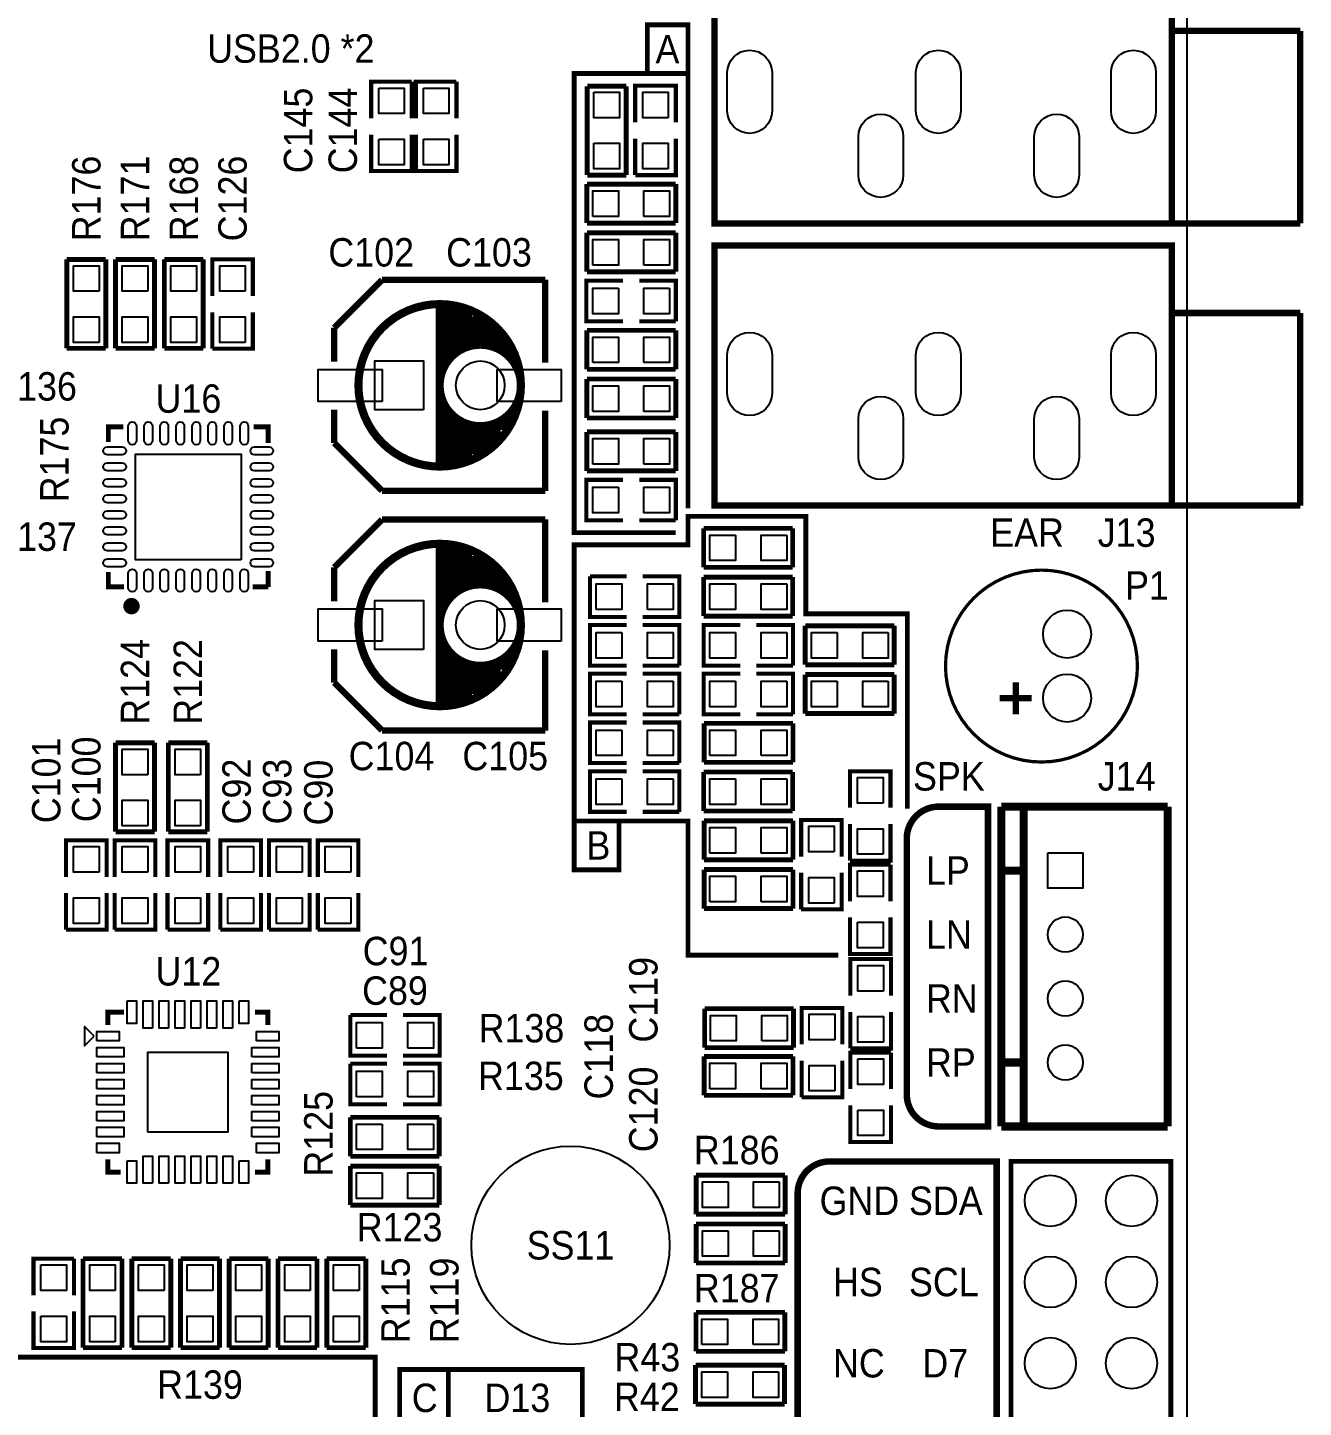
# Model space of a CAD drawing. Extents: x -6 to 181, y -5 to 126.
# Drawn here: x 139.75 to 179.64, y 58.5 to 101.64 of the extents above; entities that cross this region are included whole.
import ezdxf
from ezdxf.enums import TextEntityAlignment as Align

# ---------------------------------------------------------------- set-up
doc = ezdxf.new("R2010")
doc.units = 0
for name, color, linetype in [('BG_OUTLINE', 140, 'CONTINUOUS'), ('BG_SILKSCREEN_TOP', 30, 'CONTINUOUS'), ('PG_SILKSCREEN_TOP', 254, 'CONTINUOUS'), ('PIN_TOP', 92, 'CONTINUOUS'), ('RD_SILKSCREEN_TOP', 52, 'CONTINUOUS')]:
    doc.layers.add(name, color=color, linetype=linetype)

msp = doc.modelspace()

# ---------------------------------------------------------------- linework, layer by layer
at = {"layer": 'BG_OUTLINE'}
msp.add_lwpolyline([(0, 2.999994), (0, 116.999995, -0.414214), (2.999994, 119.999989), (173.00001, 119.999989, -0.414214), (176.000004, 116.999995), (176.000004, 2.999994, -0.414214), (173.00001, 0), (2.999994, 0, -0.414214)], format="xyb", close=True, dxfattribs=at)
at = {"layer": 'BG_SILKSCREEN_TOP', "const_width": 0.1524}
for points in [[(160.401, 100.203), (160.401, 101.727), (159.131, 101.727), (159.131, 100.203)], [(160.401, 86.614), (160.401, 100.203), (156.845, 100.203), (156.845, 85.852), (160.02, 85.852)], [(167.259, 77.216), (167.259, 83.312), (164.084, 83.312), (164.084, 86.36), (160.401, 86.36), (160.401, 85.471), (156.845, 85.471), (156.845, 76.835), (160.401, 76.835), (160.401, 72.644), (165.1, 72.644)], [(156.845, 76.835), (156.845, 75.311), (158.242, 75.311), (158.242, 76.835)], [(140.716, 49.022), (140.716, 50.546), (142.875, 50.546), (142.875, 45.72), (150.622, 45.72), (150.622, 60.071), (139.319, 60.071), (139.319, 50.546)], [(152.908, 59.69), (152.908, 46.863), (157.099, 46.863), (157.099, 59.69), (151.384, 59.69), (151.384, 57.912), (152.908, 57.912)]]:
    msp.add_lwpolyline(points, dxfattribs=at)
at = {"layer": 'BG_SILKSCREEN_TOP', "const_width": 0.2032}
for points in [[(167.241322, 68.285385), (167.241322, 76.285369, -0.414214), (168.24132, 77.285367), (169.781322, 77.285367), (169.781322, 67.285387), (168.24132, 67.285387, -0.414214), (167.241322, 68.285385)], [(170.053, 40.872105), (170.053, 66.192095), (164.829998, 66.192095, 0.414214), (163.83, 65.192097), (163.83, 41.872103, 0.414214), (164.829998, 40.872105), (170.053, 40.872105)]]:
    msp.add_lwpolyline(points, format="xyb", dxfattribs=at)
at = {"layer": 'PG_SILKSCREEN_TOP'}
for points, const_width in [([(175.529926, 95.519697), (175.529926, 103.647697), (161.229904, 103.647697), (161.229904, 95.519697), (175.606126, 95.519697), (179.543126, 95.519697)], 0.2), ([(179.543126, 101.539497), (175.606126, 101.539497)], 0.2), ([(179.543126, 95.519697), (179.543126, 101.539497)], 0.2), ([(150.495, 98.806), (150.495, 99.949), (151.765, 99.949)], 0.127), ([(151.765, 99.949), (151.765, 98.806)], 0.127), ([(151.892, 98.806), (151.892, 99.949), (153.162, 99.949)], 0.127), ([(153.162, 99.949), (153.162, 98.806)], 0.127), ([(157.2514, 97.028), (157.2514, 99.8093)], 0.1524), ([(157.2514, 99.8093), (158.4706, 99.8093)], 0.1524), ([(158.4706, 99.8093), (158.4706, 97.028)], 0.1524), ([(158.75, 98.679), (158.75, 99.822), (160.02, 99.822), (160.02, 98.679)], 0.127), ([(151.765, 98.298), (151.765, 97.155), (150.495, 97.155), (150.495, 98.298)], 0.127), ([(153.162, 98.298), (153.162, 97.155), (151.892, 97.155), (151.892, 98.298)], 0.127), ([(160.02, 98.171), (160.02, 97.028), (158.75, 97.028)], 0.127), ([(158.75, 97.028), (158.75, 98.171)], 0.127), ([(158.4706, 97.028), (157.2514, 97.028)], 0.1524), ([(157.2387, 96.7486), (160.02, 96.7486)], 0.1524), ([(157.2387, 95.5294), (157.2387, 96.7486)], 0.1524), ([(160.02, 96.7486), (160.02, 95.5294)], 0.1524), ([(160.02, 95.5294), (157.2387, 95.5294)], 0.1524), ([(157.2387, 95.2246), (160.02, 95.2246)], 0.1524), ([(157.2387, 94.0054), (157.2387, 95.2246)], 0.1524), ([(160.02, 95.2246), (160.02, 94.0054)], 0.1524), ([(175.529773, 86.697515), (175.529773, 94.825515), (161.229751, 94.825515), (161.229751, 86.697515), (175.605973, 86.697515), (179.542973, 86.697515)], 0.2), ([(140.977722, 91.612009), (140.977722, 94.393309)], 0.1524), ([(140.977722, 94.393309), (142.196922, 94.393309)], 0.1524), ([(142.196922, 94.393309), (142.196922, 91.612009)], 0.1524), ([(142.501722, 91.612009), (142.501722, 94.393309)], 0.1524), ([(142.501722, 94.393309), (143.720922, 94.393309)], 0.1524), ([(143.720922, 94.393309), (143.720922, 91.612009)], 0.1524), ([(144.025722, 91.612009), (144.025722, 94.393309)], 0.1524), ([(144.025722, 94.393309), (145.244922, 94.393309)], 0.1524), ([(145.244922, 94.393309), (145.244922, 91.612009)], 0.1524), ([(145.524322, 93.250309), (145.524322, 94.393309), (146.794322, 94.393309), (146.794322, 93.250309)], 0.127), ([(160.02, 94.0054), (157.2387, 94.0054)], 0.1524), ([(150.836224, 93.756302), (149.336328, 92.256407)], 0.199898), ([(155.936315, 93.756302), (150.836224, 93.756302)], 0.199898), ([(155.936315, 91.167509), (155.936315, 93.756302)], 0.199898), ([(158.369, 92.456), (157.226, 92.456), (157.226, 93.726), (158.369, 93.726)], 0.127), ([(158.877, 93.726), (160.02, 93.726), (160.02, 92.456)], 0.127), ([(146.794322, 92.742309), (146.794322, 91.599309), (145.524322, 91.599309)], 0.127), ([(145.524322, 91.599309), (145.524322, 92.742309)], 0.127), ([(152.636322, 87.916309), (152.636322, 92.996309)], 0.254), ([(152.763322, 92.742309), (153.652322, 92.742309)], 0.254), ([(179.542973, 92.717315), (175.605973, 92.717315)], 0.2), ([(179.542973, 86.697515), (179.542973, 92.717315)], 0.2), ([(149.336328, 92.256407), (149.336328, 91.192909)], 0.199898), ([(152.763322, 92.488309), (154.160322, 92.488309)], 0.254), ([(152.763322, 92.234309), (154.414322, 92.234309)], 0.254), ([(160.02, 92.456), (158.877, 92.456)], 0.127), ([(152.763322, 91.980309), (154.668322, 91.980309)], 0.254), ([(157.2387, 92.1766), (160.02, 92.1766)], 0.1524), ([(157.2387, 90.9574), (157.2387, 92.1766)], 0.1524), ([(160.02, 92.1766), (160.02, 90.9574)], 0.1524), ([(142.196922, 91.612009), (140.977722, 91.612009)], 0.1524), ([(143.720922, 91.612009), (142.501722, 91.612009)], 0.1524), ([(145.244922, 91.612009), (144.025722, 91.612009)], 0.1524), ([(152.763322, 91.726309), (154.795322, 91.726309)], 0.254), ([(152.763322, 91.472309), (153.144322, 91.472309)], 0.254), ([(152.763322, 91.345309), (152.890322, 91.345309)], 0.254), ([(154.668322, 91.599309), (154.795322, 91.599309)], 0.254), ([(160.02, 90.9574), (157.2387, 90.9574)], 0.1524), ([(157.2387, 90.6526), (160.02, 90.6526)], 0.1524), ([(157.2387, 89.4334), (157.2387, 90.6526)], 0.1524), ([(160.02, 90.6526), (160.02, 89.4334)], 0.1524), ([(149.336328, 89.694309), (149.336328, 88.656211)], 0.199898), ([(152.636322, 89.694309), (152.890322, 89.694309)], 0.254), ([(155.936315, 87.156315), (155.936315, 89.668909)], 0.199898), ([(152.636322, 89.440309), (153.144322, 89.440309)], 0.254), ([(152.636322, 89.186309), (154.795322, 89.186309)], 0.254), ([(154.668322, 89.313309), (154.795322, 89.313309)], 0.254), ([(160.02, 89.4334), (157.2387, 89.4334)], 0.1524), ([(142.745028, 89.156159), (142.275433, 89.156159), (142.275433, 88.686259)], 0.1524), ([(147.275626, 88.65837), (147.275626, 89.156159), (146.817436, 89.156159)], 0.1524), ([(152.763322, 88.932309), (154.541322, 88.932309)], 0.254), ([(157.2387, 89.0016), (160.02, 89.0016)], 0.1524), ([(157.2387, 87.7824), (157.2387, 89.0016)], 0.1524), ([(160.02, 89.0016), (160.02, 87.7824)], 0.1524), ([(149.336328, 88.656211), (150.836224, 87.156315)], 0.199898), ([(152.763322, 88.678309), (154.414322, 88.678309)], 0.254), ([(152.763322, 88.424309), (154.160322, 88.424309)], 0.254), ([(152.636322, 88.170309), (153.652322, 88.170309)], 0.254), ([(160.02, 87.7824), (157.2387, 87.7824)], 0.1524), ([(150.836224, 87.156315), (155.936315, 87.156315)], 0.199898), ([(158.369, 86.233), (157.226, 86.233), (157.226, 87.503), (158.369, 87.503)], 0.127), ([(158.877, 87.503), (160.02, 87.503), (160.02, 86.233)], 0.127), ([(150.836224, 86.263302), (149.336328, 84.763407)], 0.199898), ([(155.936315, 86.263302), (150.836224, 86.263302)], 0.199898), ([(155.936315, 83.674509), (155.936315, 86.263302)], 0.199898), ([(160.02, 86.233), (158.877, 86.233)], 0.127), ([(160.891322, 84.766709), (160.891322, 85.985909)], 0.1524), ([(160.891322, 85.985909), (163.672622, 85.985909)], 0.1524), ([(163.672622, 85.985909), (163.672622, 84.766709)], 0.1524), ([(152.636322, 80.423309), (152.636322, 85.503309)], 0.254), ([(152.763322, 85.249309), (153.652322, 85.249309)], 0.254), ([(152.763322, 84.995309), (154.160322, 84.995309)], 0.254), ([(142.275433, 84.623275), (142.275433, 84.155966), (142.763824, 84.155966)], 0.1524), ([(147.275626, 84.155966), (147.275626, 84.651266)], 0.1524), ([(149.336328, 84.763407), (149.336328, 83.699909)], 0.199898), ([(152.763322, 84.741309), (154.414322, 84.741309)], 0.254), ([(152.763322, 84.487309), (154.668322, 84.487309)], 0.254), ([(163.672622, 84.766709), (160.891322, 84.766709)], 0.1524), ([(146.789521, 84.155966), (147.275626, 84.155966)], 0.1524), ([(152.763322, 84.233309), (154.795322, 84.233309)], 0.254), ([(154.668322, 84.106309), (154.795322, 84.106309)], 0.254), ([(158.478322, 83.217309), (157.335322, 83.217309), (157.335322, 84.487309)], 0.127), ([(157.335322, 84.487309), (158.478322, 84.487309)], 0.127), ([(158.986322, 84.487309), (160.129322, 84.487309), (160.129322, 83.217309), (158.986322, 83.217309)], 0.127), ([(160.891322, 83.242709), (160.891322, 84.461909)], 0.1524), ([(160.891322, 84.461909), (163.672622, 84.461909)], 0.1524), ([(163.672622, 84.461909), (163.672622, 83.242709)], 0.1524), ([(152.763322, 83.979309), (153.144322, 83.979309)], 0.254), ([(152.763322, 83.852309), (152.890322, 83.852309)], 0.254), ([(163.672622, 83.242709), (160.891322, 83.242709)], 0.1524), ([(158.478322, 81.693309), (157.335322, 81.693309), (157.335322, 82.963309), (158.478322, 82.963309)], 0.127), ([(158.986322, 82.963309), (160.129322, 82.963309), (160.129322, 81.693309)], 0.127), ([(162.034322, 81.693309), (160.891322, 81.693309), (160.891322, 82.963309), (162.034322, 82.963309)], 0.127), ([(162.542322, 82.963309), (163.685322, 82.963309), (163.685322, 81.693309)], 0.127), ([(164.066322, 81.718709), (164.066322, 82.937909)], 0.1524), ([(164.066322, 82.937909), (166.847622, 82.937909)], 0.1524), ([(166.847622, 82.937909), (166.847622, 81.718709)], 0.1524), ([(149.336328, 82.201309), (149.336328, 81.163211)], 0.199898), ([(152.636322, 82.201309), (152.890322, 82.201309)], 0.254), ([(152.636322, 81.947309), (153.144322, 81.947309)], 0.254), ([(155.936315, 79.663315), (155.936315, 82.175909)], 0.199898), ([(152.636322, 81.693309), (154.795322, 81.693309)], 0.254), ([(152.763322, 81.439309), (154.541322, 81.439309)], 0.254), ([(154.668322, 81.820309), (154.795322, 81.820309)], 0.254), ([(160.129322, 81.693309), (158.986322, 81.693309)], 0.127), ([(163.685322, 81.693309), (162.542322, 81.693309)], 0.127), ([(166.847622, 81.718709), (164.066322, 81.718709)], 0.1524), ([(149.336328, 81.163211), (150.836224, 79.663315)], 0.199898), ([(152.763322, 81.185309), (154.414322, 81.185309)], 0.254), ([(158.478322, 80.169309), (157.335322, 80.169309), (157.335322, 81.439309), (158.478322, 81.439309)], 0.127), ([(158.986322, 81.439309), (160.129322, 81.439309), (160.129322, 80.169309)], 0.127), ([(162.034322, 80.169309), (160.891322, 80.169309), (160.891322, 81.439309), (162.034322, 81.439309)], 0.127), ([(162.542322, 81.439309), (163.685322, 81.439309), (163.685322, 80.169309)], 0.127), ([(164.066322, 80.194709), (164.066322, 81.413909)], 0.1524), ([(164.066322, 81.413909), (166.847622, 81.413909)], 0.1524), ([(166.847622, 81.413909), (166.847622, 80.194709)], 0.1524), ([(170.650129, 81.173193), (170.650129, 80.173195)], 0.199898), ([(152.636322, 80.677309), (153.652322, 80.677309)], 0.254), ([(152.763322, 80.931309), (154.160322, 80.931309)], 0.254), ([(171.150026, 80.673092), (170.150028, 80.673092)], 0.199898), ([(166.847622, 80.194709), (164.066322, 80.194709)], 0.1524), ([(158.478322, 78.645309), (157.335322, 78.645309), (157.335322, 79.915309), (158.478322, 79.915309)], 0.127), ([(160.129322, 80.169309), (158.986322, 80.169309)], 0.127), ([(158.986322, 79.915309), (160.129322, 79.915309), (160.129322, 78.645309)], 0.127), ([(160.904022, 79.889909), (163.685322, 79.889909)], 0.1524), ([(160.904022, 78.670709), (160.904022, 79.889909)], 0.1524), ([(163.685322, 80.169309), (162.542322, 80.169309)], 0.127), ([(163.685322, 79.889909), (163.685322, 78.670709)], 0.1524), ([(150.836224, 79.663315), (155.936315, 79.663315)], 0.199898), ([(142.501722, 76.499009), (142.501722, 79.280309)], 0.1524), ([(142.501722, 79.280309), (143.720922, 79.280309)], 0.1524), ([(143.720922, 79.280309), (143.720922, 76.499009)], 0.1524), ([(144.152722, 76.499009), (144.152722, 79.280309)], 0.1524), ([(144.152722, 79.280309), (145.371922, 79.280309)], 0.1524), ([(145.371922, 79.280309), (145.371922, 76.499009)], 0.1524), ([(160.129322, 78.645309), (158.986322, 78.645309)], 0.127), ([(163.685322, 78.670709), (160.904022, 78.670709)], 0.1524), ([(158.478322, 77.121309), (157.335322, 77.121309), (157.335322, 78.391309), (158.478322, 78.391309)], 0.127), ([(158.986322, 78.391309), (160.129322, 78.391309), (160.129322, 77.121309)], 0.127), ([(160.891322, 77.146709), (160.891322, 78.365909)], 0.1524), ([(160.891322, 78.365909), (163.672622, 78.365909)], 0.1524), ([(163.672622, 78.365909), (163.672622, 77.146709)], 0.1524), ([(165.463322, 77.248309), (165.463322, 78.391309), (166.733322, 78.391309), (166.733322, 77.248309)], 0.127), ([(163.672622, 77.146709), (160.891322, 77.146709)], 0.1524), ([(175.397998, 77.285367), (170.19811, 77.285367)], 0.254), ([(170.19811, 77.285367), (170.19811, 67.285387)], 0.254), ([(170.898109, 77.285367), (170.898109, 67.285387)], 0.254), ([(175.397998, 67.285387), (175.397998, 77.285367)], 0.254), ([(160.129322, 77.121309), (158.986322, 77.121309)], 0.127), ([(160.904022, 76.841909), (163.685322, 76.841909)], 0.1524), ([(160.904022, 75.622709), (160.904022, 76.841909)], 0.1524), ([(163.685322, 76.841909), (163.685322, 75.622709)], 0.1524), ([(163.939322, 75.724309), (163.939322, 76.867309), (165.209322, 76.867309), (165.209322, 75.724309)], 0.127), ([(166.733322, 76.740309), (166.733322, 75.597309), (165.463322, 75.597309)], 0.127), ([(165.463322, 75.597309), (165.463322, 76.740309)], 0.127), ([(143.720922, 76.499009), (142.501722, 76.499009)], 0.1524), ([(145.371922, 76.499009), (144.152722, 76.499009)], 0.1524), ([(140.952322, 75.089309), (140.952322, 76.232309), (142.222322, 76.232309), (142.222322, 75.089309)], 0.127), ([(142.476322, 75.089309), (142.476322, 76.232309), (143.746322, 76.232309), (143.746322, 75.089309)], 0.127), ([(144.127322, 75.089309), (144.127322, 76.232309), (145.397322, 76.232309), (145.397322, 75.089309)], 0.127), ([(145.778322, 75.089309), (145.778322, 76.232309), (147.048322, 76.232309), (147.048322, 75.089309)], 0.127), ([(147.302322, 75.089309), (147.302322, 76.232309), (148.572322, 76.232309), (148.572322, 75.089309)], 0.127), ([(148.826322, 75.089309), (148.826322, 76.232309), (150.096322, 76.232309), (150.096322, 75.089309)], 0.127), ([(163.685322, 75.622709), (160.904022, 75.622709)], 0.1524), ([(165.463322, 74.327309), (165.463322, 75.470309), (166.733322, 75.470309)], 0.127), ([(166.733322, 75.470309), (166.733322, 74.327309)], 0.127), ([(160.904022, 75.317909), (163.685322, 75.317909)], 0.1524), ([(160.904022, 74.098709), (160.904022, 75.317909)], 0.1524), ([(163.685322, 75.317909), (163.685322, 74.098709)], 0.1524), ([(165.209322, 75.216309), (165.209322, 74.073309), (163.939322, 74.073309)], 0.127), ([(163.939322, 74.073309), (163.939322, 75.216309)], 0.127), ([(170.898109, 75.285371), (170.19811, 75.285371)], 0.254), ([(142.222322, 74.581309), (142.222322, 73.438309), (140.952322, 73.438309)], 0.127), ([(140.952322, 73.438309), (140.952322, 74.581309)], 0.127), ([(143.746322, 74.581309), (143.746322, 73.438309), (142.476322, 73.438309)], 0.127), ([(142.476322, 73.438309), (142.476322, 74.581309)], 0.127), ([(145.397322, 74.581309), (145.397322, 73.438309), (144.127322, 73.438309)], 0.127), ([(144.127322, 73.438309), (144.127322, 74.581309)], 0.127), ([(147.048322, 74.581309), (147.048322, 73.438309), (145.778322, 73.438309)], 0.127), ([(145.778322, 73.438309), (145.778322, 74.581309)], 0.127), ([(148.572322, 74.581309), (148.572322, 73.438309), (147.302322, 73.438309)], 0.127), ([(147.302322, 73.438309), (147.302322, 74.581309)], 0.127), ([(150.096322, 74.581309), (150.096322, 73.438309), (148.826322, 73.438309)], 0.127), ([(148.826322, 73.438309), (148.826322, 74.581309)], 0.127), ([(163.685322, 74.098709), (160.904022, 74.098709)], 0.1524), ([(166.733322, 73.819309), (166.733322, 72.676309), (165.463322, 72.676309), (165.463322, 73.819309)], 0.127), ([(165.481, 71.374), (165.481, 72.517), (166.751, 72.517), (166.751, 71.374)], 0.127), ([(142.762326, 70.858304), (142.262327, 70.858304), (142.262327, 70.458305)], 0.150012), ([(146.862317, 70.858304), (147.262317, 70.858304), (147.262317, 70.458305)], 0.150012), ([(150.985322, 69.501309), (149.842322, 69.501309), (149.842322, 70.771309)], 0.127), ([(149.842322, 70.771309), (150.985322, 70.771309)], 0.127), ([(151.493322, 70.771309), (152.636322, 70.771309), (152.636322, 69.501309), (151.493322, 69.501309)], 0.127), ([(160.9217, 70.9676), (163.703, 70.9676)], 0.1524), ([(160.9217, 69.7484), (160.9217, 70.9676)], 0.1524), ([(163.703, 70.9676), (163.703, 69.7484)], 0.1524), ([(163.957, 69.85), (163.957, 70.993), (165.227, 70.993), (165.227, 69.85)], 0.127), ([(166.751, 70.866), (166.751, 69.723), (165.481, 69.723)], 0.127), ([(165.481, 69.723), (165.481, 70.866)], 0.127), ([(160.904022, 69.475909), (163.685322, 69.475909)], 0.1524), ([(160.904022, 68.256709), (160.904022, 69.475909)], 0.1524), ([(163.703, 69.7484), (160.9217, 69.7484)], 0.1524), ([(163.685322, 69.475909), (163.685322, 68.256709)], 0.1524), ([(165.481, 68.453), (165.481, 69.596), (166.751, 69.596)], 0.127), ([(166.751, 69.596), (166.751, 68.453)], 0.127), ([(150.985322, 67.977309), (149.842322, 67.977309), (149.842322, 69.247309)], 0.127), ([(149.842322, 69.247309), (150.985322, 69.247309)], 0.127), ([(151.493322, 69.247309), (152.636322, 69.247309), (152.636322, 67.977309), (151.493322, 67.977309)], 0.127), ([(165.227, 69.342), (165.227, 68.199), (163.957, 68.199)], 0.127), ([(163.957, 68.199), (163.957, 69.342)], 0.127), ([(170.898109, 69.285383), (170.19811, 69.285383)], 0.254), ([(163.685322, 68.256709), (160.904022, 68.256709)], 0.1524), ([(166.751, 67.945), (166.751, 66.802), (165.481, 66.802), (165.481, 67.945)], 0.127), ([(149.842322, 66.351709), (149.842322, 67.570909)], 0.1524), ([(149.842322, 67.570909), (152.623622, 67.570909)], 0.1524), ([(152.623622, 67.570909), (152.623622, 66.351709)], 0.1524), ([(175.397998, 67.285387), (170.19811, 67.285387)], 0.254), ([(142.262327, 66.258313), (142.262327, 65.858314), (142.662326, 65.858314)], 0.150012), ([(146.862317, 65.858314), (147.262317, 65.858314), (147.262317, 66.258313)], 0.150012), ([(152.623622, 66.351709), (149.842322, 66.351709)], 0.1524), ([(149.842322, 64.827709), (149.842322, 66.046909)], 0.1524), ([(149.842322, 66.046909), (152.623622, 66.046909)], 0.1524), ([(152.623622, 66.046909), (152.623622, 64.827709)], 0.1524), ([(170.500015, 40.872105), (170.500015, 66.192095), (175.500005, 66.192095), (175.500005, 40.872105), (170.500015, 40.872105)], 0.150012), ([(160.655, 64.5414), (160.655, 65.7606)], 0.1524), ([(160.655, 65.7606), (163.4363, 65.7606)], 0.1524), ([(163.4363, 65.7606), (163.4363, 64.5414)], 0.1524), ([(152.623622, 64.827709), (149.842322, 64.827709)], 0.1524), ([(163.4363, 64.5414), (160.655, 64.5414)], 0.1524), ([(160.655, 63.0174), (160.655, 64.2366)], 0.1524), ([(160.655, 64.2366), (163.4363, 64.2366)], 0.1524), ([(163.4363, 64.2366), (163.4363, 63.0174)], 0.1524), ([(139.936322, 62.008309), (139.936322, 63.151309), (141.206322, 63.151309)], 0.127), ([(141.206322, 63.151309), (141.206322, 62.008309)], 0.127), ([(141.485722, 60.370009), (141.485722, 63.151309)], 0.1524), ([(141.485722, 63.151309), (142.704922, 63.151309)], 0.1524), ([(142.704922, 63.151309), (142.704922, 60.370009)], 0.1524), ([(143.009722, 60.370009), (143.009722, 63.151309)], 0.1524), ([(143.009722, 63.151309), (144.228922, 63.151309)], 0.1524), ([(144.228922, 63.151309), (144.228922, 60.370009)], 0.1524), ([(144.533722, 60.370009), (144.533722, 63.151309)], 0.1524), ([(144.533722, 63.151309), (145.752922, 63.151309)], 0.1524), ([(145.752922, 63.151309), (145.752922, 60.370009)], 0.1524), ([(146.057722, 60.370009), (146.057722, 63.151309)], 0.1524), ([(146.057722, 63.151309), (147.276922, 63.151309)], 0.1524), ([(147.276922, 63.151309), (147.276922, 60.370009)], 0.1524), ([(147.581722, 60.370009), (147.581722, 63.151309)], 0.1524), ([(147.581722, 63.151309), (148.800922, 63.151309)], 0.1524), ([(148.800922, 63.151309), (148.800922, 60.370009)], 0.1524), ([(149.105722, 60.370009), (149.105722, 63.151309)], 0.1524), ([(149.105722, 63.151309), (150.324922, 63.151309)], 0.1524), ([(150.324922, 63.151309), (150.324922, 60.370009)], 0.1524), ([(163.4363, 63.0174), (160.655, 63.0174)], 0.1524), ([(141.206322, 61.500309), (141.206322, 60.357309), (139.936322, 60.357309), (139.936322, 61.500309)], 0.127), ([(160.650022, 61.474909), (163.431322, 61.474909)], 0.1524), ([(160.650022, 60.255709), (160.650022, 61.474909)], 0.1524), ([(163.431322, 61.474909), (163.431322, 60.255709)], 0.1524), ([(142.704922, 60.370009), (141.485722, 60.370009)], 0.1524), ([(144.228922, 60.370009), (143.009722, 60.370009)], 0.1524), ([(145.752922, 60.370009), (144.533722, 60.370009)], 0.1524), ([(147.276922, 60.370009), (146.057722, 60.370009)], 0.1524), ([(148.800922, 60.370009), (147.581722, 60.370009)], 0.1524), ([(150.324922, 60.370009), (149.105722, 60.370009)], 0.1524), ([(163.431322, 60.255709), (160.650022, 60.255709)], 0.1524), ([(160.637322, 58.604709), (160.637322, 59.823909)], 0.1524), ([(160.637322, 59.823909), (163.418622, 59.823909)], 0.1524), ([(163.418622, 59.823909), (163.418622, 58.604709)], 0.1524), ([(163.418622, 58.604709), (160.637322, 58.604709)], 0.1524)]:
    msp.add_lwpolyline(points, dxfattribs=dict(at, const_width=const_width))
for points, const_width in [([(155.176322, 90.456309, 1), (150.096322, 90.456309, 1), (155.176322, 90.456309)], 0.254), ([(155.176322, 90.456309, 1), (152.636322, 90.456309)], 0.254), ([(152.636322, 90.456309, 1.00521), (155.176322, 90.456309)], 0.254), ([(155.176322, 82.963309, 1), (150.096322, 82.963309, 1), (155.176322, 82.963309)], 0.254), ([(174.453017, 81.679186, 1), (168.453029, 81.679186, 1), (174.453017, 81.679186)], 0.1016), ([(155.176322, 82.963309, 1), (152.636322, 82.963309)], 0.254), ([(143.130854, 83.55396, 1), (142.871825, 83.55396, 1), (143.130854, 83.55396)], 0.254), ([(152.636322, 82.963309, 1.00521), (155.176322, 82.963309)], 0.254)]:
    msp.add_lwpolyline(points, format="xyb", dxfattribs=dict(at, const_width=const_width))
msp.add_lwpolyline([(141.83233, 70.108318), (141.532331, 70.408317), (141.532331, 69.808319)], close=True, dxfattribs=at)
at = {"layer": 'PIN_TOP'}
for points in [[(161.629903, 99.033686), (161.629903, 100.233683, -1), (163.0299, 100.233683), (163.0299, 99.033686, -1)], [(167.529815, 99.033686), (167.529815, 100.233683, -1), (168.929812, 100.233683), (168.929812, 99.033686, -1)], [(173.629904, 99.033686), (173.629904, 100.233683, -1), (175.029901, 100.233683), (175.029901, 99.033686, -1)], [(165.72992, 97.03369), (165.72992, 98.233687, -1), (167.129917, 98.233687), (167.129917, 97.03369, -1)], [(171.229807, 97.03369), (171.229807, 98.233687, -1), (172.629805, 98.233687), (172.629805, 97.03369, -1)], [(161.62975, 90.211504), (161.62975, 91.411501, -1), (163.029748, 91.411501), (163.029748, 90.211504, -1)], [(167.529662, 90.211504), (167.529662, 91.411501, -1), (168.92966, 91.411501), (168.92966, 90.211504, -1)], [(173.629752, 90.211504), (173.629752, 91.411501, -1), (175.029749, 91.411501), (175.029749, 90.211504, -1)], [(165.729768, 88.211508), (165.729768, 89.411505, -1), (167.129765, 89.411505), (167.129765, 88.211508, -1)], [(171.229655, 88.211508), (171.229655, 89.411505, -1), (172.629652, 89.411505), (172.629652, 88.211508, -1)], [(143.152419, 89.184658), (143.152419, 88.727458, -1), (142.898419, 88.727458), (142.898419, 89.184658, -1)], [(143.652621, 89.184658), (143.652621, 88.727458, -1), (143.398621, 88.727458), (143.398621, 89.184658, -1)], [(144.152442, 89.184658), (144.152442, 88.727458, -1), (143.898442, 88.727458), (143.898442, 89.184658, -1)], [(144.652619, 89.184658), (144.652619, 88.727458, -1), (144.398619, 88.727458), (144.398619, 89.184658, -1)], [(145.15244, 89.184658), (145.15244, 88.727458, -1), (144.89844, 88.727458), (144.89844, 89.184658, -1)], [(145.652617, 89.184658), (145.652617, 88.727458, -1), (145.398617, 88.727458), (145.398617, 89.184658, -1)], [(146.152438, 89.184658), (146.152438, 88.727458, -1), (145.898438, 88.727458), (145.898438, 89.184658, -1)], [(146.65264, 89.184658), (146.65264, 88.727458, -1), (146.39864, 88.727458), (146.39864, 89.184658, -1)], [(142.246934, 88.533173), (142.704134, 88.533173, -1), (142.704134, 88.279173), (142.246934, 88.279173, -1)], [(146.846925, 88.533173), (147.304125, 88.533173, -1), (147.304125, 88.279173), (146.846925, 88.279173, -1)], [(142.246934, 88.032971), (142.704134, 88.032971, -1), (142.704134, 87.778971), (142.246934, 87.778971, -1)], [(146.846925, 88.032971), (147.304125, 88.032971, -1), (147.304125, 87.778971), (146.846925, 87.778971, -1)], [(142.246934, 87.53315), (142.704134, 87.53315, -1), (142.704134, 87.27915), (142.246934, 87.27915, -1)], [(146.846925, 87.53315), (147.304125, 87.53315, -1), (147.304125, 87.27915), (146.846925, 87.27915, -1)], [(142.246934, 87.032973), (142.704134, 87.032973, -1), (142.704134, 86.778973), (142.246934, 86.778973, -1)], [(146.846925, 87.032973), (147.304125, 87.032973, -1), (147.304125, 86.778973), (146.846925, 86.778973, -1)], [(142.246934, 86.533152), (142.704134, 86.533152, -1), (142.704134, 86.279152), (142.246934, 86.279152, -1)], [(146.846925, 86.533152), (147.304125, 86.533152, -1), (147.304125, 86.279152), (146.846925, 86.279152, -1)], [(142.246934, 86.032975), (142.704134, 86.032975, -1), (142.704134, 85.778975), (142.246934, 85.778975, -1)], [(146.846925, 86.032975), (147.304125, 86.032975, -1), (147.304125, 85.778975), (146.846925, 85.778975, -1)], [(142.246934, 85.533154), (142.704134, 85.533154, -1), (142.704134, 85.279154), (142.246934, 85.279154, -1)], [(146.846925, 85.533154), (147.304125, 85.533154, -1), (147.304125, 85.279154), (146.846925, 85.279154, -1)], [(142.246934, 85.032952), (142.704134, 85.032952, -1), (142.704134, 84.778952), (142.246934, 84.778952, -1)], [(146.846925, 85.032952), (147.304125, 85.032952, -1), (147.304125, 84.778952), (146.846925, 84.778952, -1)], [(143.152419, 84.584667), (143.152419, 84.127467, -1), (142.898419, 84.127467), (142.898419, 84.584667, -1)], [(143.652621, 84.584667), (143.652621, 84.127467, -1), (143.398621, 84.127467), (143.398621, 84.584667, -1)], [(144.152442, 84.584667), (144.152442, 84.127467, -1), (143.898442, 84.127467), (143.898442, 84.584667, -1)], [(144.652619, 84.584667), (144.652619, 84.127467, -1), (144.398619, 84.127467), (144.398619, 84.584667, -1)], [(145.15244, 84.584667), (145.15244, 84.127467, -1), (144.89844, 84.127467), (144.89844, 84.584667, -1)], [(145.652617, 84.584667), (145.652617, 84.127467, -1), (145.398617, 84.127467), (145.398617, 84.584667, -1)], [(146.152438, 84.584667), (146.152438, 84.127467, -1), (145.898438, 84.127467), (145.898438, 84.584667, -1)], [(146.65264, 84.584667), (146.65264, 84.127467, -1), (146.39864, 84.127467), (146.39864, 84.584667, -1)]]:
    msp.add_lwpolyline(points, format="xyb", close=True, dxfattribs=at)
for points in [[(150.72995, 99.75215), (151.53005, 99.75215), (151.53005, 98.95205), (150.72995, 98.95205)], [(152.12695, 99.75215), (152.92705, 99.75215), (152.92705, 98.95205), (152.12695, 98.95205)], [(157.46095, 99.62515), (158.26105, 99.62515), (158.26105, 98.82505), (157.46095, 98.82505)], [(159.78505, 98.82505), (158.98495, 98.82505), (158.98495, 99.62515), (159.78505, 99.62515)], [(150.72995, 98.15195), (151.53005, 98.15195), (151.53005, 97.35185), (150.72995, 97.35185)], [(152.12695, 98.15195), (152.92705, 98.15195), (152.92705, 97.35185), (152.12695, 97.35185)], [(157.46095, 98.02495), (158.26105, 98.02495), (158.26105, 97.22485), (157.46095, 97.22485)], [(159.78505, 97.22485), (158.98495, 97.22485), (158.98495, 98.02495), (159.78505, 98.02495)], [(157.42285, 95.73895), (157.42285, 96.53905), (158.22295, 96.53905), (158.22295, 95.73895)], [(159.02305, 95.73895), (159.02305, 96.53905), (159.82315, 96.53905), (159.82315, 95.73895)], [(157.42285, 94.21495), (157.42285, 95.01505), (158.22295, 95.01505), (158.22295, 94.21495)], [(159.02305, 94.21495), (159.02305, 95.01505), (159.82315, 95.01505), (159.82315, 94.21495)], [(141.987372, 93.396359), (141.187272, 93.396359), (141.187272, 94.196459), (141.987372, 94.196459)], [(143.511372, 93.396359), (142.711272, 93.396359), (142.711272, 94.196459), (143.511372, 94.196459)], [(145.035372, 93.396359), (144.235272, 93.396359), (144.235272, 94.196459), (145.035372, 94.196459)], [(146.559372, 93.396359), (145.759272, 93.396359), (145.759272, 94.196459), (146.559372, 94.196459)], [(158.22295, 93.49105), (158.22295, 92.69095), (157.42285, 92.69095), (157.42285, 93.49105)], [(159.82315, 93.49105), (159.82315, 92.69095), (159.02305, 92.69095), (159.02305, 93.49105)], [(141.987372, 91.796159), (141.187272, 91.796159), (141.187272, 92.596259), (141.987372, 92.596259)], [(143.511372, 91.796159), (142.711272, 91.796159), (142.711272, 92.596259), (143.511372, 92.596259)], [(145.035372, 91.796159), (144.235272, 91.796159), (144.235272, 92.596259), (145.035372, 92.596259)], [(146.559372, 91.796159), (145.759272, 91.796159), (145.759272, 92.596259), (146.559372, 92.596259)], [(157.42285, 91.16695), (157.42285, 91.96705), (158.22295, 91.96705), (158.22295, 91.16695)], [(159.02305, 91.16695), (159.02305, 91.96705), (159.82315, 91.96705), (159.82315, 91.16695)], [(152.128322, 89.694309), (150.604322, 89.694309), (150.604322, 91.218309), (152.128322, 91.218309)], [(150.835716, 89.955929), (148.836736, 89.955929), (148.836736, 90.956689), (150.835716, 90.956689)], [(156.435908, 89.955929), (154.436928, 89.955929), (154.436928, 90.956689), (156.435908, 90.956689)], [(157.42285, 89.64295), (157.42285, 90.44305), (158.22295, 90.44305), (158.22295, 89.64295)], [(159.02305, 89.64295), (159.02305, 90.44305), (159.82315, 90.44305), (159.82315, 89.64295)], [(157.42285, 87.99195), (157.42285, 88.79205), (158.22295, 88.79205), (158.22295, 87.99195)], [(159.02305, 87.99195), (159.02305, 88.79205), (159.82315, 88.79205), (159.82315, 87.99195)], [(146.425628, 85.005964), (143.125431, 85.005964), (143.125431, 88.306161), (146.425628, 88.306161)], [(158.22295, 87.26805), (158.22295, 86.46795), (157.42285, 86.46795), (157.42285, 87.26805)], [(159.82315, 87.26805), (159.82315, 86.46795), (159.02305, 86.46795), (159.02305, 87.26805)], [(161.888272, 85.776359), (161.888272, 84.976259), (161.088172, 84.976259), (161.088172, 85.776359)], [(163.488472, 85.776359), (163.488472, 84.976259), (162.688372, 84.976259), (162.688372, 85.776359)], [(157.532172, 83.452259), (157.532172, 84.252359), (158.332272, 84.252359), (158.332272, 83.452259)], [(159.132372, 83.452259), (159.132372, 84.252359), (159.932472, 84.252359), (159.932472, 83.452259)], [(161.888272, 84.252359), (161.888272, 83.452259), (161.088172, 83.452259), (161.088172, 84.252359)], [(163.488472, 84.252359), (163.488472, 83.452259), (162.688372, 83.452259), (162.688372, 84.252359)], [(152.128322, 82.201309), (150.604322, 82.201309), (150.604322, 83.725309), (152.128322, 83.725309)], [(150.835716, 82.462929), (148.836736, 82.462929), (148.836736, 83.463689), (150.835716, 83.463689)], [(156.435908, 82.462929), (154.436928, 82.462929), (154.436928, 83.463689), (156.435908, 83.463689)], [(158.332272, 82.728359), (158.332272, 81.928259), (157.532172, 81.928259), (157.532172, 82.728359)], [(159.932472, 82.728359), (159.932472, 81.928259), (159.132372, 81.928259), (159.132372, 82.728359)], [(161.888272, 82.728359), (161.888272, 81.928259), (161.088172, 81.928259), (161.088172, 82.728359)], [(163.488472, 82.728359), (163.488472, 81.928259), (162.688372, 81.928259), (162.688372, 82.728359)], [(165.063272, 82.728359), (165.063272, 81.928259), (164.263172, 81.928259), (164.263172, 82.728359)], [(166.663472, 82.728359), (166.663472, 81.928259), (165.863372, 81.928259), (165.863372, 82.728359)], [(158.332272, 81.204359), (158.332272, 80.404259), (157.532172, 80.404259), (157.532172, 81.204359)], [(159.932472, 81.204359), (159.932472, 80.404259), (159.132372, 80.404259), (159.132372, 81.204359)], [(161.888272, 81.204359), (161.888272, 80.404259), (161.088172, 80.404259), (161.088172, 81.204359)], [(163.488472, 81.204359), (163.488472, 80.404259), (162.688372, 80.404259), (162.688372, 81.204359)], [(165.063272, 81.204359), (165.063272, 80.404259), (164.263172, 80.404259), (164.263172, 81.204359)], [(166.663472, 81.204359), (166.663472, 80.404259), (165.863372, 80.404259), (165.863372, 81.204359)], [(158.332272, 79.680359), (158.332272, 78.880259), (157.532172, 78.880259), (157.532172, 79.680359)], [(159.932472, 79.680359), (159.932472, 78.880259), (159.132372, 78.880259), (159.132372, 79.680359)], [(161.088172, 78.880259), (161.088172, 79.680359), (161.888272, 79.680359), (161.888272, 78.880259)], [(162.688372, 78.880259), (162.688372, 79.680359), (163.488472, 79.680359), (163.488472, 78.880259)], [(143.511372, 78.283359), (142.711272, 78.283359), (142.711272, 79.083459), (143.511372, 79.083459)], [(145.162372, 78.283359), (144.362272, 78.283359), (144.362272, 79.083459), (145.162372, 79.083459)], [(158.332272, 78.156359), (158.332272, 77.356259), (157.532172, 77.356259), (157.532172, 78.156359)], [(159.932472, 78.156359), (159.932472, 77.356259), (159.132372, 77.356259), (159.132372, 78.156359)], [(161.888272, 78.156359), (161.888272, 77.356259), (161.088172, 77.356259), (161.088172, 78.156359)], [(163.488472, 78.156359), (163.488472, 77.356259), (162.688372, 77.356259), (162.688372, 78.156359)], [(166.498372, 77.394359), (165.698272, 77.394359), (165.698272, 78.194459), (166.498372, 78.194459)], [(143.511372, 76.683159), (142.711272, 76.683159), (142.711272, 77.483259), (143.511372, 77.483259)], [(145.162372, 76.683159), (144.362272, 76.683159), (144.362272, 77.483259), (145.162372, 77.483259)], [(161.088172, 75.832259), (161.088172, 76.632359), (161.888272, 76.632359), (161.888272, 75.832259)], [(162.688372, 75.832259), (162.688372, 76.632359), (163.488472, 76.632359), (163.488472, 75.832259)], [(164.974372, 75.870359), (164.174272, 75.870359), (164.174272, 76.670459), (164.974372, 76.670459)], [(166.498372, 75.794159), (165.698272, 75.794159), (165.698272, 76.594259), (166.498372, 76.594259)], [(141.987372, 75.235359), (141.187272, 75.235359), (141.187272, 76.035459), (141.987372, 76.035459)], [(143.511372, 75.235359), (142.711272, 75.235359), (142.711272, 76.035459), (143.511372, 76.035459)], [(145.162372, 75.235359), (144.362272, 75.235359), (144.362272, 76.035459), (145.162372, 76.035459)], [(146.813372, 75.235359), (146.013272, 75.235359), (146.013272, 76.035459), (146.813372, 76.035459)], [(148.337372, 75.235359), (147.537272, 75.235359), (147.537272, 76.035459), (148.337372, 76.035459)], [(149.861372, 75.235359), (149.061272, 75.235359), (149.061272, 76.035459), (149.861372, 76.035459)], [(171.648107, 75.83537), (172.748105, 75.83537), (172.748105, 74.735372), (171.648107, 74.735372)], [(161.088172, 74.308259), (161.088172, 75.108359), (161.888272, 75.108359), (161.888272, 74.308259)], [(162.688372, 74.308259), (162.688372, 75.108359), (163.488472, 75.108359), (163.488472, 74.308259)], [(164.974372, 74.270159), (164.174272, 74.270159), (164.174272, 75.070259), (164.974372, 75.070259)], [(165.698272, 75.273459), (166.498372, 75.273459), (166.498372, 74.473359), (165.698272, 74.473359)], [(141.987372, 73.635159), (141.187272, 73.635159), (141.187272, 74.435259), (141.987372, 74.435259)], [(143.511372, 73.635159), (142.711272, 73.635159), (142.711272, 74.435259), (143.511372, 74.435259)], [(145.162372, 73.635159), (144.362272, 73.635159), (144.362272, 74.435259), (145.162372, 74.435259)], [(146.813372, 73.635159), (146.013272, 73.635159), (146.013272, 74.435259), (146.813372, 74.435259)], [(148.337372, 73.635159), (147.537272, 73.635159), (147.537272, 74.435259), (148.337372, 74.435259)], [(149.861372, 73.635159), (149.061272, 73.635159), (149.061272, 74.435259), (149.861372, 74.435259)], [(165.698272, 73.673259), (166.498372, 73.673259), (166.498372, 72.873159), (165.698272, 72.873159)], [(166.51605, 71.52005), (165.71595, 71.52005), (165.71595, 72.32015), (166.51605, 72.32015)], [(142.862224, 71.208417), (143.162198, 71.208417), (143.162198, 70.508393), (142.862224, 70.508393)], [(143.6624, 70.358279), (143.362426, 70.358279), (143.362426, 71.208163), (143.6624, 71.208163)], [(144.162221, 70.358279), (143.862247, 70.358279), (143.862247, 71.208163), (144.162221, 71.208163)], [(144.662398, 70.358279), (144.362424, 70.358279), (144.362424, 71.208163), (144.662398, 71.208163)], [(145.162219, 70.358279), (144.862245, 70.358279), (144.862245, 71.208163), (145.162219, 71.208163)], [(145.662396, 70.358279), (145.362422, 70.358279), (145.362422, 71.208163), (145.662396, 71.208163)], [(146.162217, 70.358279), (145.862243, 70.358279), (145.862243, 71.208163), (146.162217, 71.208163)], [(146.362445, 71.208417), (146.662419, 71.208417), (146.662419, 70.508393), (146.362445, 70.508393)], [(161.10585, 69.95795), (161.10585, 70.75805), (161.90595, 70.75805), (161.90595, 69.95795)], [(162.70605, 69.95795), (162.70605, 70.75805), (163.50615, 70.75805), (163.50615, 69.95795)], [(164.99205, 69.99605), (164.19195, 69.99605), (164.19195, 70.79615), (164.99205, 70.79615)], [(150.039172, 69.736259), (150.039172, 70.536359), (150.839272, 70.536359), (150.839272, 69.736259)], [(151.639372, 69.736259), (151.639372, 70.536359), (152.439472, 70.536359), (152.439472, 69.736259)], [(166.51605, 69.91985), (165.71595, 69.91985), (165.71595, 70.71995), (166.51605, 70.71995)], [(141.912213, 69.958433), (141.912213, 70.258407), (142.612237, 70.258407), (142.612237, 69.958433)], [(146.912406, 69.958433), (146.912406, 70.258407), (147.61243, 70.258407), (147.61243, 69.958433)], [(141.912467, 69.45823), (141.912467, 69.758204), (142.762351, 69.758204), (142.762351, 69.45823)], [(143.512261, 67.108248), (143.512261, 69.608344), (146.012357, 69.608344), (146.012357, 67.108248)], [(146.762292, 69.45823), (146.762292, 69.758204), (147.612176, 69.758204), (147.612176, 69.45823)], [(141.912467, 68.958409), (141.912467, 69.258383), (142.762351, 69.258383), (142.762351, 68.958409)], [(146.762292, 68.958409), (146.762292, 69.258383), (147.612176, 69.258383), (147.612176, 68.958409)], [(161.088172, 68.466259), (161.088172, 69.266359), (161.888272, 69.266359), (161.888272, 68.466259)], [(162.688372, 68.466259), (162.688372, 69.266359), (163.488472, 69.266359), (163.488472, 68.466259)], [(164.99205, 68.39585), (164.19195, 68.39585), (164.19195, 69.19595), (164.99205, 69.19595)], [(165.71595, 69.39915), (166.51605, 69.39915), (166.51605, 68.59905), (165.71595, 68.59905)], [(141.912467, 68.458232), (141.912467, 68.758206), (142.762351, 68.758206), (142.762351, 68.458232)], [(146.762292, 68.458232), (146.762292, 68.758206), (147.612176, 68.758206), (147.612176, 68.458232)], [(150.039172, 68.212259), (150.039172, 69.012359), (150.839272, 69.012359), (150.839272, 68.212259)], [(151.639372, 68.212259), (151.639372, 69.012359), (152.439472, 69.012359), (152.439472, 68.212259)], [(141.912467, 67.958411), (141.912467, 68.258385), (142.762351, 68.258385), (142.762351, 67.958411)], [(146.762292, 67.958411), (146.762292, 68.258385), (147.612176, 68.258385), (147.612176, 67.958411)], [(141.912467, 67.458234), (141.912467, 67.758208), (142.762351, 67.758208), (142.762351, 67.458234)], [(146.762292, 67.458234), (146.762292, 67.758208), (147.612176, 67.758208), (147.612176, 67.458234)], [(165.71595, 67.79895), (166.51605, 67.79895), (166.51605, 66.99885), (165.71595, 66.99885)], [(150.839272, 67.361359), (150.839272, 66.561259), (150.039172, 66.561259), (150.039172, 67.361359)], [(152.439472, 67.361359), (152.439472, 66.561259), (151.639372, 66.561259), (151.639372, 67.361359)], [(141.912467, 66.958413), (141.912467, 67.258387), (142.762351, 67.258387), (142.762351, 66.958413)], [(146.762292, 66.958413), (146.762292, 67.258387), (147.612176, 67.258387), (147.612176, 66.958413)], [(141.912213, 66.458211), (141.912213, 66.758185), (142.612237, 66.758185), (142.612237, 66.458211)], [(146.912406, 66.458211), (146.912406, 66.758185), (147.61243, 66.758185), (147.61243, 66.458211)], [(142.862224, 66.208224), (143.162198, 66.208224), (143.162198, 65.5082), (142.862224, 65.5082)], [(143.6624, 65.508454), (143.362426, 65.508454), (143.362426, 66.358338), (143.6624, 66.358338)], [(144.162221, 65.508454), (143.862247, 65.508454), (143.862247, 66.358338), (144.162221, 66.358338)], [(144.662398, 65.508454), (144.362424, 65.508454), (144.362424, 66.358338), (144.662398, 66.358338)], [(145.162219, 65.508454), (144.862245, 65.508454), (144.862245, 66.358338), (145.162219, 66.358338)], [(145.662396, 65.508454), (145.362422, 65.508454), (145.362422, 66.358338), (145.662396, 66.358338)], [(146.162217, 65.508454), (145.862243, 65.508454), (145.862243, 66.358338), (146.162217, 66.358338)], [(146.362445, 66.208224), (146.662419, 66.208224), (146.662419, 65.5082), (146.362445, 65.5082)], [(150.839272, 65.837359), (150.839272, 65.037259), (150.039172, 65.037259), (150.039172, 65.837359)], [(152.439472, 65.837359), (152.439472, 65.037259), (151.639372, 65.037259), (151.639372, 65.837359)], [(161.65195, 65.55105), (161.65195, 64.75095), (160.85185, 64.75095), (160.85185, 65.55105)], [(163.25215, 65.55105), (163.25215, 64.75095), (162.45205, 64.75095), (162.45205, 65.55105)], [(161.65195, 64.02705), (161.65195, 63.22695), (160.85185, 63.22695), (160.85185, 64.02705)], [(163.25215, 64.02705), (163.25215, 63.22695), (162.45205, 63.22695), (162.45205, 64.02705)], [(140.171272, 62.954459), (140.971372, 62.954459), (140.971372, 62.154359), (140.171272, 62.154359)], [(142.495372, 62.154359), (141.695272, 62.154359), (141.695272, 62.954459), (142.495372, 62.954459)], [(144.019372, 62.154359), (143.219272, 62.154359), (143.219272, 62.954459), (144.019372, 62.954459)], [(145.543372, 62.154359), (144.743272, 62.154359), (144.743272, 62.954459), (145.543372, 62.954459)], [(147.067372, 62.154359), (146.267272, 62.154359), (146.267272, 62.954459), (147.067372, 62.954459)], [(148.591372, 62.154359), (147.791272, 62.154359), (147.791272, 62.954459), (148.591372, 62.954459)], [(150.115372, 62.154359), (149.315272, 62.154359), (149.315272, 62.954459), (150.115372, 62.954459)], [(140.171272, 61.354259), (140.971372, 61.354259), (140.971372, 60.554159), (140.171272, 60.554159)], [(142.495372, 60.554159), (141.695272, 60.554159), (141.695272, 61.354259), (142.495372, 61.354259)], [(144.019372, 60.554159), (143.219272, 60.554159), (143.219272, 61.354259), (144.019372, 61.354259)], [(145.543372, 60.554159), (144.743272, 60.554159), (144.743272, 61.354259), (145.543372, 61.354259)], [(147.067372, 60.554159), (146.267272, 60.554159), (146.267272, 61.354259), (147.067372, 61.354259)], [(148.591372, 60.554159), (147.791272, 60.554159), (147.791272, 61.354259), (148.591372, 61.354259)], [(150.115372, 60.554159), (149.315272, 60.554159), (149.315272, 61.354259), (150.115372, 61.354259)], [(160.834172, 60.465259), (160.834172, 61.265359), (161.634272, 61.265359), (161.634272, 60.465259)], [(162.434372, 60.465259), (162.434372, 61.265359), (163.234472, 61.265359), (163.234472, 60.465259)], [(161.634272, 59.614359), (161.634272, 58.814259), (160.834172, 58.814259), (160.834172, 59.614359)], [(163.234472, 59.614359), (163.234472, 58.814259), (162.434372, 58.814259), (162.434372, 59.614359)]]:
    msp.add_lwpolyline(points, close=True, dxfattribs=at)
for centre, radius in [((153.906322, 90.456309), 0.762), ((153.906322, 82.963309), 0.762), ((172.253123, 82.679184), 0.750062), ((172.253123, 80.679188), 0.750062), ((172.198106, 73.285375), 0.549999), ((172.198106, 71.285379), 0.549999), ((172.198106, 69.285383), 0.549999), ((156.727601, 63.570155), 3.099994), ((171.73001, 64.9621), 0.799998), ((174.27001, 64.9621), 0.799998), ((171.73001, 62.4221), 0.799998), ((174.27001, 62.4221), 0.799998), ((171.73001, 59.8821), 0.799998), ((174.27001, 59.8821), 0.799998)]:
    msp.add_circle(centre, radius, dxfattribs=at)

# ---------------------------------------------------------------- texts
at = {"layer": 'BG_SILKSCREEN_TOP', "width": 0.942857}
for s, p in [('USB2.0 *2', (145.3642, 100.541658)), ('A', (159.385, 100.5205)), ('EAR', (169.8498, 85.4075)), ('SPK', (167.4368, 77.7875)), ('B', (157.226, 75.6285)), ('LP', (167.842006, 74.840871)), ('LN', (167.842006, 72.840875)), ('RN', (167.842006, 70.840879)), ('RP', (167.842006, 68.840883)), ('GND', (164.5158, 64.5176)), ('SDA', (167.3098, 64.5176)), ('HS', (164.9349, 61.9776)), ('SCL', (167.3098, 61.9776)), ('NC', (164.9349, 59.4376)), ('D7', (167.7289, 59.4376)), ('C', (151.765, 58.3565))]:
    msp.add_text(s, height=0.889, dxfattribs=at).set_placement(p)
at = {"layer": 'RD_SILKSCREEN_TOP', "width": 0.942857}
for s, p in [('C145', (148.6535, 98.424644)), ('C144', (150.0505, 98.424644)), ('R176', (142.031822, 96.297953)), ('R171', (143.555822, 96.297953)), ('R168', (145.079822, 96.297953)), ('C126', (146.603822, 96.297953)), ('R175', (141.0335, 88.138)), ('R124', (143.555822, 81.184953)), ('R122', (145.206822, 81.184953)), ('C101', (140.7795, 78.105)), ('C100', (142.031822, 78.136953)), ('C92', (146.730822, 77.755953)), ('C93', (148.000822, 77.755953)), ('C90', (149.2885, 77.724)), ('C119', (159.4485, 71.247)), ('C118', (158.0515, 69.469)), ('C120', (159.4485, 67.817644)), ('R125', (149.2885, 67.056)), ('R115', (151.7015, 61.849)), ('R119', (153.2255, 61.849))]:
    msp.add_text(s, height=0.889, rotation=90, dxfattribs=at).set_placement(p, align=Align.CENTER)
for s, p in [('C102', (150.495, 94.1705)), ('C103', (154.178, 94.1705)), ('C136', (139.954, 89.9795)), ('U16', (144.78, 89.5985)), ('J13', (174.117, 85.4075)), ('C137', (139.954, 85.2805)), ('P1', (174.752, 83.7565)), ('C104', (151.13, 78.4225)), ('C105', (154.686, 78.4225)), ('J14', (174.117, 77.7875)), ('C91', (151.257, 72.3265)), ('U12', (144.78, 71.6915)), ('C89', (151.239322, 71.088809)), ('R138', (155.194, 69.9135)), ('R135', (155.176322, 68.421809)), ('R186', (161.925, 66.1035)), ('R123', (151.384, 63.6905)), ('SS11', (156.727601, 63.125655)), ('R187', (161.925, 61.7855)), ('R43', (159.131, 59.6265)), ('R139', (145.143322, 58.769809)), ('D13', (155.067, 58.3565)), ('R42', (159.113322, 58.388809))]:
    msp.add_text(s, height=0.889, dxfattribs=at).set_placement(p, align=Align.CENTER)

doc.saveas('drawing.dxf')
